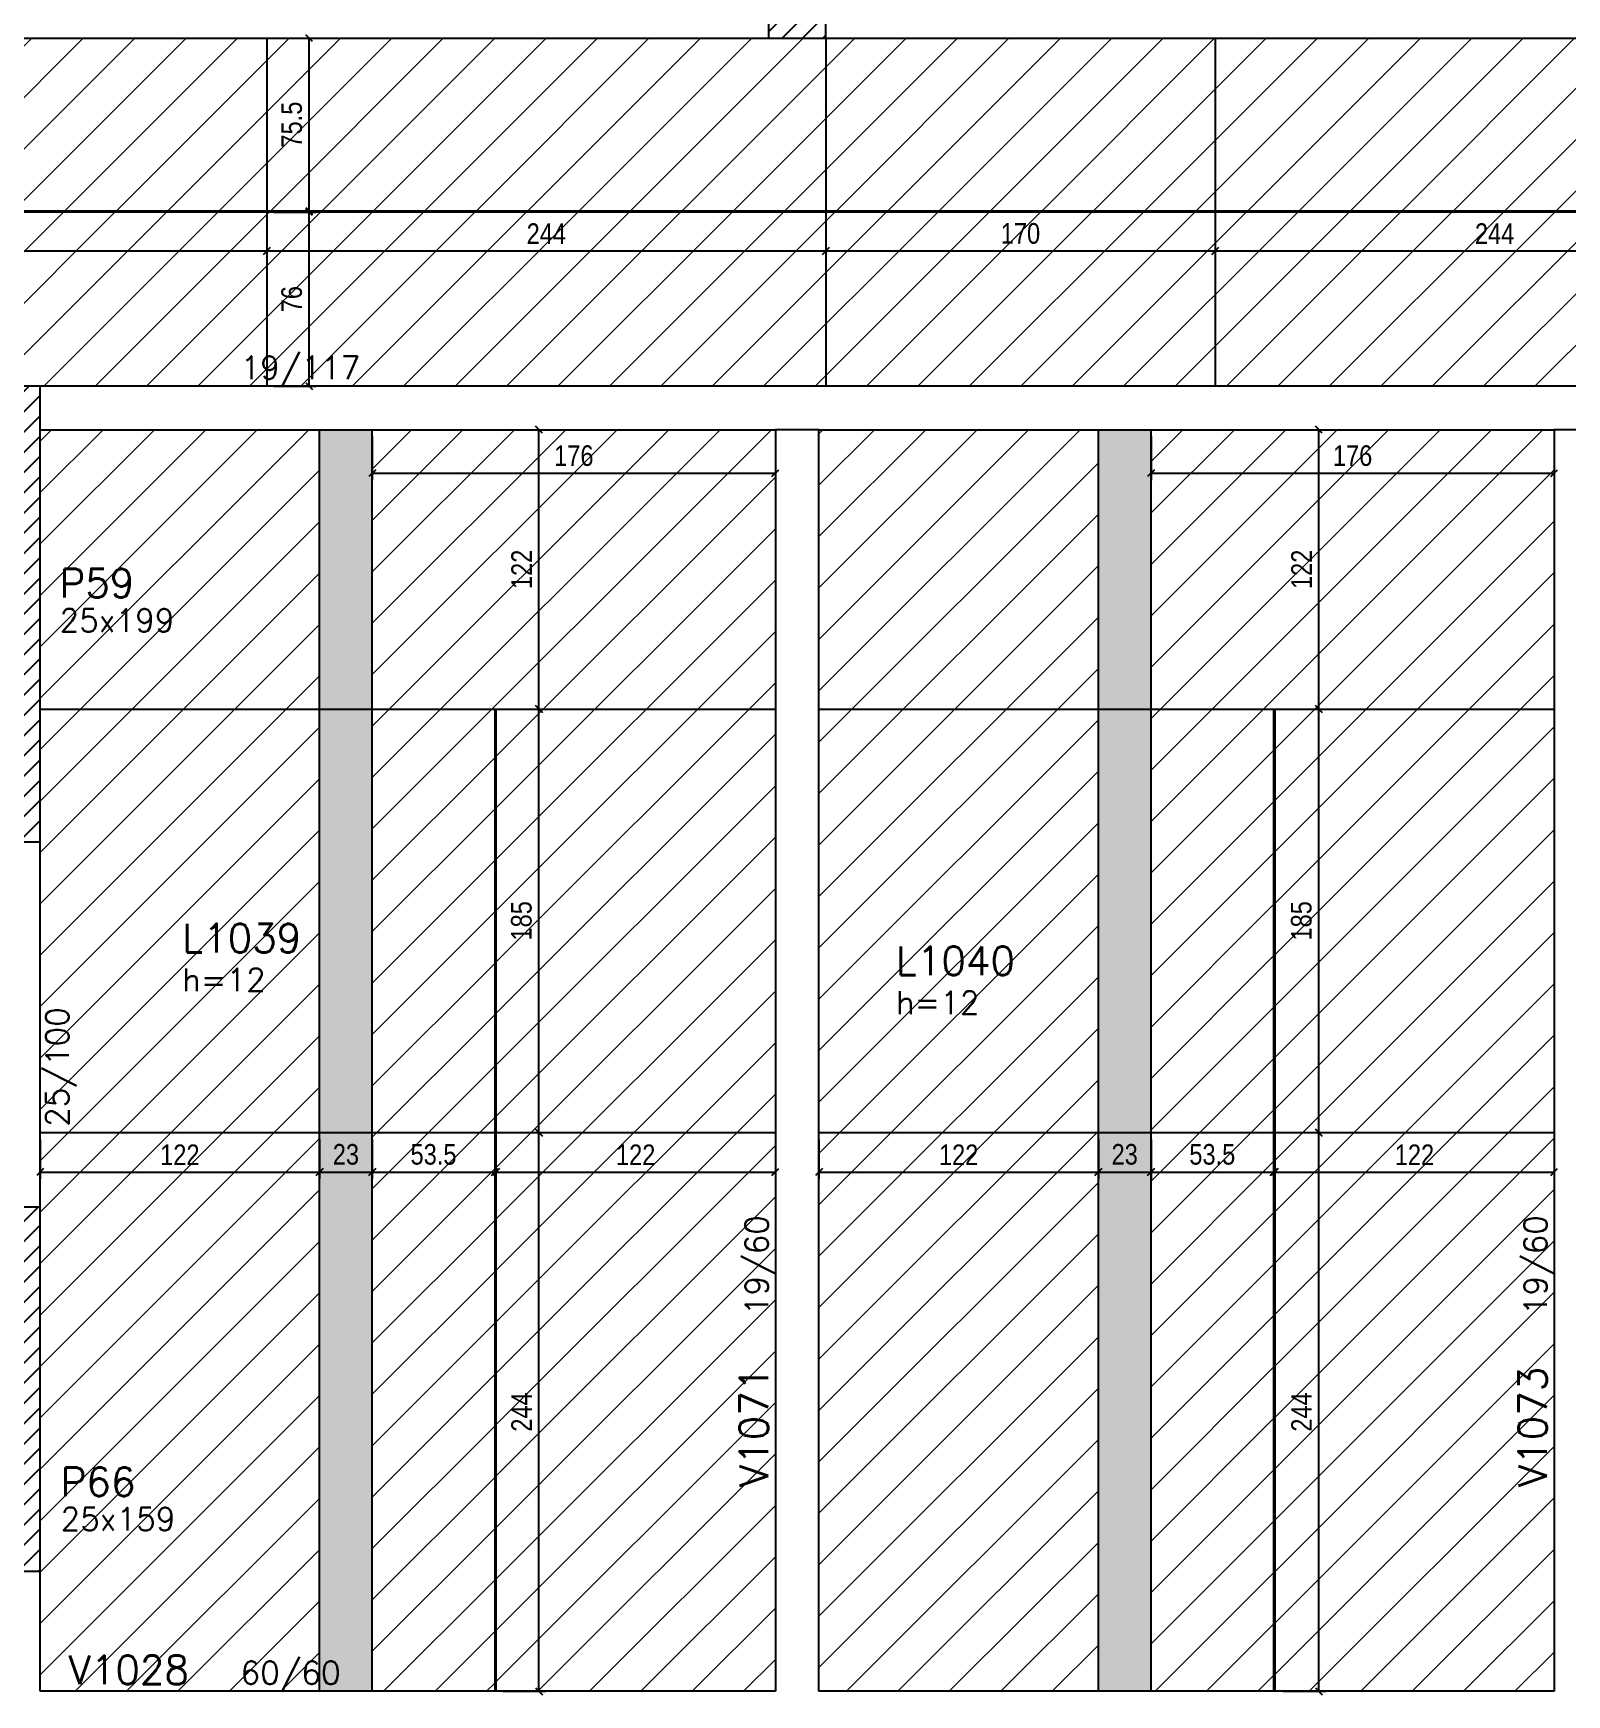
# Model space of a CAD drawing. Extents: x 1860 to 8661, y -614 to 3008.
# Drawn here: x 6152 to 6821, y 478 to 1204 of the extents above; entities that cross this region are included whole.
import ezdxf

# ---------------------------------------------------------------- set-up
doc = ezdxf.new("R2010")
doc.units = 0
for name, color, linetype in [('COTA', 241, 'Continuous'), ('F-LAJES-DIM', 2, 'Continuous'), ('F-LAJES-NOME', 4, 'Continuous'), ('F-PILARES-DIM', 172, 'Continuous'), ('F-PILARES-HACH', 174, 'Continuous'), ('F-PILARES-NOME', 170, 'Continuous'), ('F-PILARES-S', 170, 'Continuous'), ('F-PILARES-V', 170, 'Continuous'), ('F-VIGAS', 3, 'Continuous'), ('F-VIGAS-DIM', 2, 'Continuous'), ('F-VIGAS-NOME', 4, 'Continuous'), ('Painéis', 200, 'Continuous')]:
    doc.layers.add(name, color=color, linetype=linetype)
doc.layers.add('Hachura', color=251, linetype='Continuous', lineweight=9)
doc.styles.add('COTA TECNICA-50', font='techl___.ttf', dxfattribs={"height": 9})
doc.styles.add('MCP', font='romans.shx')
doc.dimstyles.new('COTA PAINEL-50', dxfattribs={"dimtxt": 9, "dimasz": 3, "dimexe": 3, "dimexo": 3, "dimgap": 3, "dimtad": 1, "dimdec": 1, "dimzin": 12, "dimdsep": 46, "dimtxsty": 'COTA TECNICA-50', "dimblk1": 'OBLIQUE', "dimblk2": 'OBLIQUE', "dimsah": 1, "dimcen": 0.9, "dimclrd": 4, "dimclre": 4, "dimclrt": 240, "dimadec": 1, "dimazin": 3, "dimtfac": 1, "dimtdec": 1, "dimtmove": 0, "dimatfit": 3, "dimfxl": 1, "dimtolj": 1, "dimtzin": 12, "dimarcsym": 0})
pattern_1 = [(45, (3915.0974, 555.858), (-4.419417, 4.419417), [])]
pattern_2 = [(45, (-236.451, 0), (-11.22532, 11.22532), [])]

# ---------------------------------------------------------------- blocks, each defined once
blk = doc.blocks.new('_Oblique')
at = {"color": 0, "linetype": 'ByBlock', "lineweight": -2}
blk.add_line((-0.5, -0.5), (0.5, 0.5), dxfattribs=at)
blk = doc.blocks.new('*D217')
at = {"layer": 'COTA', "color": 4, "lineweight": -2, "transparency": 16777216}
for p, q in [((6154.6, 720.36), (6154.6, 703.13)), ((6276.6, 720.36), (6276.6, 703.13)), ((6154.6, 706.13), (6276.6, 706.13))]:
    blk.add_line(p, q, dxfattribs=at)
at = {"layer": 'Defpoints', "color": 0, "transparency": 16777216}
for p in [(6154.6, 723.36), (6276.6, 723.36), (6276.6, 706.13)]:
    blk.add_point(p, dxfattribs=at)
at = {"layer": 'COTA', "color": 4, "lineweight": -2, "transparency": 16777216, "xscale": 3, "yscale": 3, "zscale": 3, "rotation": 180}
blk.add_blockref('_Oblique', (6154.6, 706.13), dxfattribs=at)
at = {"layer": 'COTA', "color": 4, "lineweight": -2, "transparency": 16777216, "xscale": 3, "yscale": 3, "zscale": 3}
blk.add_blockref('_Oblique', (6276.6, 706.13), dxfattribs=at)
at = {"layer": 'COTA', "color": 240, "transparency": 16777216, "insert": (6215.6, 713.69), "char_height": 9, "attachment_point": 5, "style": 'COTA TECNICA-50'}
blk.add_mtext('\\A1;122', dxfattribs=at)
blk = doc.blocks.new('*D218')
at = {"layer": 'COTA', "color": 4, "lineweight": -2, "transparency": 16777216}
for p, q in [((6299.6, 720.36), (6299.6, 703.13)), ((6353.1, 720.36), (6353.1, 703.13)), ((6299.6, 706.13), (6353.1, 706.13))]:
    blk.add_line(p, q, dxfattribs=at)
at = {"layer": 'Defpoints', "color": 0, "transparency": 16777216}
for p in [(6299.6, 723.36), (6353.1, 723.36), (6353.1, 706.13)]:
    blk.add_point(p, dxfattribs=at)
at = {"layer": 'COTA', "color": 4, "lineweight": -2, "transparency": 16777216, "xscale": 3, "yscale": 3, "zscale": 3, "rotation": 180}
blk.add_blockref('_Oblique', (6299.6, 706.13), dxfattribs=at)
at = {"layer": 'COTA', "color": 4, "lineweight": -2, "transparency": 16777216, "xscale": 3, "yscale": 3, "zscale": 3}
blk.add_blockref('_Oblique', (6353.1, 706.13), dxfattribs=at)
at = {"layer": 'COTA', "color": 240, "transparency": 16777216, "insert": (6326.35, 713.83), "char_height": 9, "attachment_point": 5, "style": 'COTA TECNICA-50'}
blk.add_mtext('\\A1;53.5', dxfattribs=at)
blk = doc.blocks.new('*D219')
at = {"layer": 'COTA', "color": 4, "lineweight": -2, "transparency": 16777216}
for p, q in [((6353.6, 720.36), (6353.6, 703.13)), ((6475.6, 720.36), (6475.6, 703.13)), ((6353.6, 706.13), (6475.6, 706.13))]:
    blk.add_line(p, q, dxfattribs=at)
at = {"layer": 'Defpoints', "color": 0, "transparency": 16777216}
for p in [(6353.6, 723.36), (6475.6, 723.36), (6475.6, 706.13)]:
    blk.add_point(p, dxfattribs=at)
at = {"layer": 'COTA', "color": 4, "lineweight": -2, "transparency": 16777216, "xscale": 3, "yscale": 3, "zscale": 3, "rotation": 180}
blk.add_blockref('_Oblique', (6353.6, 706.13), dxfattribs=at)
at = {"layer": 'COTA', "color": 4, "lineweight": -2, "transparency": 16777216, "xscale": 3, "yscale": 3, "zscale": 3}
blk.add_blockref('_Oblique', (6475.6, 706.13), dxfattribs=at)
at = {"layer": 'COTA', "color": 240, "transparency": 16777216, "insert": (6414.6, 713.69), "char_height": 9, "attachment_point": 5, "style": 'COTA TECNICA-50'}
blk.add_mtext('\\A1;122', dxfattribs=at)
blk = doc.blocks.new('*D222')
at = {"layer": 'COTA', "color": 4, "lineweight": -2, "transparency": 16777216}
for p, q in [((6356.6, 723.36), (6375.36, 723.36)), ((6372.36, 479.36), (6372.36, 723.36)), ((6356.6, 479.36), (6375.36, 479.36))]:
    blk.add_line(p, q, dxfattribs=at)
at = {"layer": 'Defpoints', "color": 0, "transparency": 16777216}
for p in [(6353.6, 723.36), (6372.36, 723.36), (6353.6, 479.36)]:
    blk.add_point(p, dxfattribs=at)
at = {"layer": 'COTA', "color": 4, "lineweight": -2, "transparency": 16777216, "xscale": 3, "yscale": 3, "zscale": 3}
for p, rotation in [((6372.36, 723.36), 90), ((6372.36, 479.36), 270)]:
    blk.add_blockref('_Oblique', p, dxfattribs=dict(at, rotation=rotation))
at = {"layer": 'COTA', "color": 240, "transparency": 16777216, "insert": (6364.79, 601.36), "char_height": 9, "attachment_point": 5, "rotation": 90, "style": 'COTA TECNICA-50'}
blk.add_mtext('\\A1;244', dxfattribs=at)
blk = doc.blocks.new('*D223')
at = {"layer": 'COTA', "color": 4, "lineweight": -2, "transparency": 16777216}
for p, q in [((6372.36, 723.36), (6372.36, 908.36)), ((6373.92, 908.36), (6375.36, 908.36)), ((6356.6, 723.36), (6375.36, 723.36))]:
    blk.add_line(p, q, dxfattribs=at)
at = {"layer": 'Defpoints', "color": 0, "transparency": 16777216}
for p in [(6370.92, 908.36), (6372.36, 908.36), (6353.6, 723.36)]:
    blk.add_point(p, dxfattribs=at)
at = {"layer": 'COTA', "color": 4, "lineweight": -2, "transparency": 16777216, "xscale": 3, "yscale": 3, "zscale": 3}
for p, rotation in [((6372.36, 908.36), 90), ((6372.36, 723.36), 270)]:
    blk.add_blockref('_Oblique', p, dxfattribs=dict(at, rotation=rotation))
at = {"layer": 'COTA', "color": 240, "transparency": 16777216, "insert": (6364.74, 815.86), "char_height": 9, "attachment_point": 5, "rotation": 90, "style": 'COTA TECNICA-50'}
blk.add_mtext('\\A1;185', dxfattribs=at)
blk = doc.blocks.new('*D224')
at = {"layer": 'COTA', "color": 4, "lineweight": -2, "transparency": 16777216}
for p, q in [((6372.36, 908.36), (6372.36, 1030.36)), ((6373.92, 1030.36), (6375.36, 1030.36)), ((6373.92, 908.36), (6375.36, 908.36))]:
    blk.add_line(p, q, dxfattribs=at)
at = {"layer": 'Defpoints', "color": 0, "transparency": 16777216}
for p in [(6370.92, 1030.36), (6372.36, 1030.36), (6370.92, 908.36)]:
    blk.add_point(p, dxfattribs=at)
at = {"layer": 'COTA', "color": 4, "lineweight": -2, "transparency": 16777216, "xscale": 3, "yscale": 3, "zscale": 3}
for p, rotation in [((6372.36, 1030.36), 90), ((6372.36, 908.36), 270)]:
    blk.add_blockref('_Oblique', p, dxfattribs=dict(at, rotation=rotation))
at = {"layer": 'COTA', "color": 240, "transparency": 16777216, "insert": (6364.81, 969.36), "char_height": 9, "attachment_point": 5, "rotation": 90, "style": 'COTA TECNICA-50'}
blk.add_mtext('\\A1;122', dxfattribs=at)
blk = doc.blocks.new('*D220')
at = {"layer": 'COTA', "color": 4, "lineweight": -2, "transparency": 16777216}
for p, q in [((6276.6, 720.36), (6276.6, 703.13)), ((6299.6, 720.36), (6299.6, 703.13)), ((6276.6, 706.13), (6299.6, 706.13))]:
    blk.add_line(p, q, dxfattribs=at)
at = {"layer": 'Defpoints', "color": 0, "transparency": 16777216}
for p in [(6276.6, 723.36), (6299.6, 723.36), (6299.6, 706.13)]:
    blk.add_point(p, dxfattribs=at)
at = {"layer": 'COTA', "color": 4, "lineweight": -2, "transparency": 16777216, "xscale": 3, "yscale": 3, "zscale": 3, "rotation": 180}
blk.add_blockref('_Oblique', (6276.6, 706.13), dxfattribs=at)
at = {"layer": 'COTA', "color": 4, "lineweight": -2, "transparency": 16777216, "xscale": 3, "yscale": 3, "zscale": 3}
blk.add_blockref('_Oblique', (6299.6, 706.13), dxfattribs=at)
at = {"layer": 'COTA', "color": 240, "transparency": 16777216, "insert": (6288.1, 713.83), "char_height": 9, "attachment_point": 5, "style": 'COTA TECNICA-50'}
blk.add_mtext('\\A1;23', dxfattribs=at)
blk = doc.blocks.new('*D221')
at = {"layer": 'COTA', "color": 4, "lineweight": -2, "transparency": 16777216}
for p, q in [((6299.6, 1027.36), (6299.6, 1008.39)), ((6475.6, 1027.36), (6475.6, 1008.39)), ((6299.6, 1011.39), (6475.6, 1011.39))]:
    blk.add_line(p, q, dxfattribs=at)
at = {"layer": 'Defpoints', "color": 0, "transparency": 16777216}
for p in [(6299.6, 1030.36), (6475.6, 1030.36), (6475.6, 1011.39)]:
    blk.add_point(p, dxfattribs=at)
at = {"layer": 'COTA', "color": 4, "lineweight": -2, "transparency": 16777216, "xscale": 3, "yscale": 3, "zscale": 3, "rotation": 180}
blk.add_blockref('_Oblique', (6299.6, 1011.39), dxfattribs=at)
at = {"layer": 'COTA', "color": 4, "lineweight": -2, "transparency": 16777216, "xscale": 3, "yscale": 3, "zscale": 3}
blk.add_blockref('_Oblique', (6475.6, 1011.39), dxfattribs=at)
at = {"layer": 'COTA', "color": 240, "transparency": 16777216, "insert": (6387.6, 1018.98), "char_height": 9, "attachment_point": 5, "style": 'COTA TECNICA-50'}
blk.add_mtext('\\A1;176', dxfattribs=at)
blk = doc.blocks.new('*D225')
at = {"layer": 'COTA', "color": 4, "lineweight": -2, "transparency": 16777216}
for p, q in [((6494.6, 720.36), (6494.6, 703.13)), ((6616.6, 720.36), (6616.6, 703.13)), ((6494.6, 706.13), (6616.6, 706.13))]:
    blk.add_line(p, q, dxfattribs=at)
at = {"layer": 'Defpoints', "color": 0, "transparency": 16777216}
for p in [(6494.6, 723.36), (6616.6, 723.36), (6616.6, 706.13)]:
    blk.add_point(p, dxfattribs=at)
at = {"layer": 'COTA', "color": 4, "lineweight": -2, "transparency": 16777216, "xscale": 3, "yscale": 3, "zscale": 3, "rotation": 180}
blk.add_blockref('_Oblique', (6494.6, 706.13), dxfattribs=at)
at = {"layer": 'COTA', "color": 4, "lineweight": -2, "transparency": 16777216, "xscale": 3, "yscale": 3, "zscale": 3}
blk.add_blockref('_Oblique', (6616.6, 706.13), dxfattribs=at)
at = {"layer": 'COTA', "color": 240, "transparency": 16777216, "insert": (6555.6, 713.69), "char_height": 9, "attachment_point": 5, "style": 'COTA TECNICA-50'}
blk.add_mtext('\\A1;122', dxfattribs=at)
blk = doc.blocks.new('*D226')
at = {"layer": 'COTA', "color": 4, "lineweight": -2, "transparency": 16777216}
for p, q in [((6639.6, 720.36), (6639.6, 703.13)), ((6693.1, 720.36), (6693.1, 703.13)), ((6639.6, 706.13), (6693.1, 706.13))]:
    blk.add_line(p, q, dxfattribs=at)
at = {"layer": 'Defpoints', "color": 0, "transparency": 16777216}
for p in [(6639.6, 723.36), (6693.1, 723.36), (6693.1, 706.13)]:
    blk.add_point(p, dxfattribs=at)
at = {"layer": 'COTA', "color": 4, "lineweight": -2, "transparency": 16777216, "xscale": 3, "yscale": 3, "zscale": 3, "rotation": 180}
blk.add_blockref('_Oblique', (6639.6, 706.13), dxfattribs=at)
at = {"layer": 'COTA', "color": 4, "lineweight": -2, "transparency": 16777216, "xscale": 3, "yscale": 3, "zscale": 3}
blk.add_blockref('_Oblique', (6693.1, 706.13), dxfattribs=at)
at = {"layer": 'COTA', "color": 240, "transparency": 16777216, "insert": (6666.35, 713.83), "char_height": 9, "attachment_point": 5, "style": 'COTA TECNICA-50'}
blk.add_mtext('\\A1;53.5', dxfattribs=at)
blk = doc.blocks.new('*D227')
at = {"layer": 'COTA', "color": 4, "lineweight": -2, "transparency": 16777216}
for p, q in [((6693.6, 720.36), (6693.6, 703.13)), ((6815.6, 720.36), (6815.6, 703.13)), ((6693.6, 706.13), (6815.6, 706.13))]:
    blk.add_line(p, q, dxfattribs=at)
at = {"layer": 'Defpoints', "color": 0, "transparency": 16777216}
for p in [(6693.6, 723.36), (6815.6, 723.36), (6815.6, 706.13)]:
    blk.add_point(p, dxfattribs=at)
at = {"layer": 'COTA', "color": 4, "lineweight": -2, "transparency": 16777216, "xscale": 3, "yscale": 3, "zscale": 3, "rotation": 180}
blk.add_blockref('_Oblique', (6693.6, 706.13), dxfattribs=at)
at = {"layer": 'COTA', "color": 4, "lineweight": -2, "transparency": 16777216, "xscale": 3, "yscale": 3, "zscale": 3}
blk.add_blockref('_Oblique', (6815.6, 706.13), dxfattribs=at)
at = {"layer": 'COTA', "color": 240, "transparency": 16777216, "insert": (6754.6, 713.69), "char_height": 9, "attachment_point": 5, "style": 'COTA TECNICA-50'}
blk.add_mtext('\\A1;122', dxfattribs=at)
blk = doc.blocks.new('*D228')
at = {"layer": 'COTA', "color": 4, "lineweight": -2, "transparency": 16777216}
for p, q in [((6697.1, 723.36), (6715.86, 723.36)), ((6712.86, 479.36), (6712.86, 723.36)), ((6697.1, 479.36), (6715.86, 479.36))]:
    blk.add_line(p, q, dxfattribs=at)
at = {"layer": 'Defpoints', "color": 0, "transparency": 16777216}
for p in [(6694.1, 723.36), (6712.86, 723.36), (6694.1, 479.36)]:
    blk.add_point(p, dxfattribs=at)
at = {"layer": 'COTA', "color": 4, "lineweight": -2, "transparency": 16777216, "xscale": 3, "yscale": 3, "zscale": 3}
for p, rotation in [((6712.86, 723.36), 90), ((6712.86, 479.36), 270)]:
    blk.add_blockref('_Oblique', p, dxfattribs=dict(at, rotation=rotation))
at = {"layer": 'COTA', "color": 240, "transparency": 16777216, "insert": (6705.29, 601.36), "char_height": 9, "attachment_point": 5, "rotation": 90, "style": 'COTA TECNICA-50'}
blk.add_mtext('\\A1;244', dxfattribs=at)
blk = doc.blocks.new('*D229')
at = {"layer": 'COTA', "color": 4, "lineweight": -2, "transparency": 16777216}
for p, q in [((6712.86, 723.36), (6712.86, 908.36)), ((6714.42, 908.36), (6715.86, 908.36)), ((6697.1, 723.36), (6715.86, 723.36))]:
    blk.add_line(p, q, dxfattribs=at)
at = {"layer": 'Defpoints', "color": 0, "transparency": 16777216}
for p in [(6711.42, 908.36), (6712.86, 908.36), (6694.1, 723.36)]:
    blk.add_point(p, dxfattribs=at)
at = {"layer": 'COTA', "color": 4, "lineweight": -2, "transparency": 16777216, "xscale": 3, "yscale": 3, "zscale": 3}
for p, rotation in [((6712.86, 908.36), 90), ((6712.86, 723.36), 270)]:
    blk.add_blockref('_Oblique', p, dxfattribs=dict(at, rotation=rotation))
at = {"layer": 'COTA', "color": 240, "transparency": 16777216, "insert": (6705.24, 815.86), "char_height": 9, "attachment_point": 5, "rotation": 90, "style": 'COTA TECNICA-50'}
blk.add_mtext('\\A1;185', dxfattribs=at)
blk = doc.blocks.new('*D230')
at = {"layer": 'COTA', "color": 4, "lineweight": -2, "transparency": 16777216}
for p, q in [((6712.86, 908.36), (6712.86, 1030.36)), ((6714.42, 1030.36), (6715.86, 1030.36)), ((6714.42, 908.36), (6715.86, 908.36))]:
    blk.add_line(p, q, dxfattribs=at)
at = {"layer": 'Defpoints', "color": 0, "transparency": 16777216}
for p in [(6711.42, 1030.36), (6712.86, 1030.36), (6711.42, 908.36)]:
    blk.add_point(p, dxfattribs=at)
at = {"layer": 'COTA', "color": 4, "lineweight": -2, "transparency": 16777216, "xscale": 3, "yscale": 3, "zscale": 3}
for p, rotation in [((6712.86, 1030.36), 90), ((6712.86, 908.36), 270)]:
    blk.add_blockref('_Oblique', p, dxfattribs=dict(at, rotation=rotation))
at = {"layer": 'COTA', "color": 240, "transparency": 16777216, "insert": (6705.31, 969.36), "char_height": 9, "attachment_point": 5, "rotation": 90, "style": 'COTA TECNICA-50'}
blk.add_mtext('\\A1;122', dxfattribs=at)
blk = doc.blocks.new('*D231')
at = {"layer": 'COTA', "color": 4, "lineweight": -2, "transparency": 16777216}
for p, q in [((6616.6, 720.36), (6616.6, 703.13)), ((6639.6, 720.36), (6639.6, 703.13)), ((6616.6, 706.13), (6639.6, 706.13))]:
    blk.add_line(p, q, dxfattribs=at)
at = {"layer": 'Defpoints', "color": 0, "transparency": 16777216}
for p in [(6616.6, 723.36), (6639.6, 723.36), (6639.6, 706.13)]:
    blk.add_point(p, dxfattribs=at)
at = {"layer": 'COTA', "color": 4, "lineweight": -2, "transparency": 16777216, "xscale": 3, "yscale": 3, "zscale": 3, "rotation": 180}
blk.add_blockref('_Oblique', (6616.6, 706.13), dxfattribs=at)
at = {"layer": 'COTA', "color": 4, "lineweight": -2, "transparency": 16777216, "xscale": 3, "yscale": 3, "zscale": 3}
blk.add_blockref('_Oblique', (6639.6, 706.13), dxfattribs=at)
at = {"layer": 'COTA', "color": 240, "transparency": 16777216, "insert": (6628.1, 713.83), "char_height": 9, "attachment_point": 5, "style": 'COTA TECNICA-50'}
blk.add_mtext('\\A1;23', dxfattribs=at)
blk = doc.blocks.new('*D232')
at = {"layer": 'COTA', "color": 4, "lineweight": -2, "transparency": 16777216}
for p, q in [((6639.6, 1027.36), (6639.6, 1008.39)), ((6815.6, 1027.36), (6815.6, 1008.39)), ((6639.6, 1011.39), (6815.6, 1011.39))]:
    blk.add_line(p, q, dxfattribs=at)
at = {"layer": 'Defpoints', "color": 0, "transparency": 16777216}
for p in [(6639.6, 1030.36), (6815.6, 1030.36), (6815.6, 1011.39)]:
    blk.add_point(p, dxfattribs=at)
at = {"layer": 'COTA', "color": 4, "lineweight": -2, "transparency": 16777216, "xscale": 3, "yscale": 3, "zscale": 3, "rotation": 180}
blk.add_blockref('_Oblique', (6639.6, 1011.39), dxfattribs=at)
at = {"layer": 'COTA', "color": 4, "lineweight": -2, "transparency": 16777216, "xscale": 3, "yscale": 3, "zscale": 3}
blk.add_blockref('_Oblique', (6815.6, 1011.39), dxfattribs=at)
at = {"layer": 'COTA', "color": 240, "transparency": 16777216, "insert": (6727.6, 1018.98), "char_height": 9, "attachment_point": 5, "style": 'COTA TECNICA-50'}
blk.add_mtext('\\A1;176', dxfattribs=at)
blk = doc.blocks.new('*D351')
at = {"layer": 'COTA', "color": 4, "lineweight": -2, "transparency": 16777216}
for p, q in [((6667.6, 1122.36), (6667.6, 1105.44)), ((6911.6, 1122.36), (6911.6, 1105.44)), ((6667.6, 1108.44), (6911.6, 1108.44))]:
    blk.add_line(p, q, dxfattribs=at)
at = {"layer": 'Defpoints', "color": 0, "transparency": 16777216}
for p in [(6667.6, 1125.36), (6911.6, 1125.36), (6911.6, 1108.44)]:
    blk.add_point(p, dxfattribs=at)
at = {"layer": 'COTA', "color": 4, "lineweight": -2, "transparency": 16777216, "xscale": 3, "yscale": 3, "zscale": 3, "rotation": 180}
blk.add_blockref('_Oblique', (6667.6, 1108.44), dxfattribs=at)
at = {"layer": 'COTA', "color": 4, "lineweight": -2, "transparency": 16777216, "xscale": 3, "yscale": 3, "zscale": 3}
blk.add_blockref('_Oblique', (6911.6, 1108.44), dxfattribs=at)
at = {"layer": 'COTA', "color": 240, "transparency": 16777216, "insert": (6789.6, 1116), "char_height": 9, "attachment_point": 5, "style": 'COTA TECNICA-50'}
blk.add_mtext('\\A1;244', dxfattribs=at)
blk = doc.blocks.new('*D355')
at = {"layer": 'COTA', "color": 4, "lineweight": -2, "transparency": 16777216}
for p, q in [((6497.6, 1122.36), (6497.6, 1105.44)), ((6667.6, 1122.36), (6667.6, 1105.44)), ((6497.6, 1108.44), (6667.6, 1108.44))]:
    blk.add_line(p, q, dxfattribs=at)
at = {"layer": 'Defpoints', "color": 0, "transparency": 16777216}
for p in [(6497.6, 1125.36), (6667.6, 1125.36), (6667.6, 1108.44)]:
    blk.add_point(p, dxfattribs=at)
at = {"layer": 'COTA', "color": 4, "lineweight": -2, "transparency": 16777216, "xscale": 3, "yscale": 3, "zscale": 3, "rotation": 180}
blk.add_blockref('_Oblique', (6497.6, 1108.44), dxfattribs=at)
at = {"layer": 'COTA', "color": 4, "lineweight": -2, "transparency": 16777216, "xscale": 3, "yscale": 3, "zscale": 3}
blk.add_blockref('_Oblique', (6667.6, 1108.44), dxfattribs=at)
at = {"layer": 'COTA', "color": 240, "transparency": 16777216, "insert": (6582.6, 1116.03), "char_height": 9, "attachment_point": 5, "style": 'COTA TECNICA-50'}
blk.add_mtext('\\A1;170', dxfattribs=at)
blk = doc.blocks.new('*D356')
at = {"layer": 'COTA', "color": 4, "lineweight": -2, "transparency": 16777216}
for p, q in [((6009.6, 1122.36), (6009.6, 1105.44)), ((6253.6, 1122.36), (6253.6, 1105.44)), ((6009.6, 1108.44), (6253.6, 1108.44))]:
    blk.add_line(p, q, dxfattribs=at)
at = {"layer": 'Defpoints', "color": 0, "transparency": 16777216}
for p in [(6009.6, 1125.36), (6253.6, 1125.36), (6253.6, 1108.44)]:
    blk.add_point(p, dxfattribs=at)
at = {"layer": 'COTA', "color": 4, "lineweight": -2, "transparency": 16777216, "xscale": 3, "yscale": 3, "zscale": 3, "rotation": 180}
blk.add_blockref('_Oblique', (6009.6, 1108.44), dxfattribs=at)
at = {"layer": 'COTA', "color": 4, "lineweight": -2, "transparency": 16777216, "xscale": 3, "yscale": 3, "zscale": 3}
blk.add_blockref('_Oblique', (6253.6, 1108.44), dxfattribs=at)
at = {"layer": 'COTA', "color": 240, "transparency": 16777216, "insert": (6131.6, 1116), "char_height": 9, "attachment_point": 5, "style": 'COTA TECNICA-50'}
blk.add_mtext('\\A1;244', dxfattribs=at)
blk = doc.blocks.new('*D357')
at = {"layer": 'COTA', "color": 4, "lineweight": -2, "transparency": 16777216}
for p, q in [((6253.6, 1122.36), (6253.6, 1105.44)), ((6497.6, 1122.36), (6497.6, 1105.44)), ((6253.6, 1108.44), (6497.6, 1108.44))]:
    blk.add_line(p, q, dxfattribs=at)
at = {"layer": 'Defpoints', "color": 0, "transparency": 16777216}
for p in [(6253.6, 1125.36), (6497.6, 1125.36), (6497.6, 1108.44)]:
    blk.add_point(p, dxfattribs=at)
at = {"layer": 'COTA', "color": 4, "lineweight": -2, "transparency": 16777216, "xscale": 3, "yscale": 3, "zscale": 3, "rotation": 180}
blk.add_blockref('_Oblique', (6253.6, 1108.44), dxfattribs=at)
at = {"layer": 'COTA', "color": 4, "lineweight": -2, "transparency": 16777216, "xscale": 3, "yscale": 3, "zscale": 3}
blk.add_blockref('_Oblique', (6497.6, 1108.44), dxfattribs=at)
at = {"layer": 'COTA', "color": 240, "transparency": 16777216, "insert": (6375.6, 1116), "char_height": 9, "attachment_point": 5, "style": 'COTA TECNICA-50'}
blk.add_mtext('\\A1;244', dxfattribs=at)
blk = doc.blocks.new('*D358')
at = {"layer": 'COTA', "color": 4, "lineweight": -2, "transparency": 16777216}
for p, q in [((6256.6, 1125.36), (6275.05, 1125.36)), ((6272.05, 1049.36), (6272.05, 1125.36)), ((6256.6, 1049.36), (6275.05, 1049.36))]:
    blk.add_line(p, q, dxfattribs=at)
at = {"layer": 'Defpoints', "color": 0, "transparency": 16777216}
for p in [(6253.6, 1125.36), (6272.05, 1125.36), (6253.6, 1049.36)]:
    blk.add_point(p, dxfattribs=at)
at = {"layer": 'COTA', "color": 4, "lineweight": -2, "transparency": 16777216, "xscale": 3, "yscale": 3, "zscale": 3}
for p, rotation in [((6272.05, 1125.36), 90), ((6272.05, 1049.36), 270)]:
    blk.add_blockref('_Oblique', p, dxfattribs=dict(at, rotation=rotation))
at = {"layer": 'COTA', "color": 240, "transparency": 16777216, "insert": (6264.46, 1087.36), "char_height": 9, "attachment_point": 5, "rotation": 90, "style": 'COTA TECNICA-50'}
blk.add_mtext('\\A1;76', dxfattribs=at)
blk = doc.blocks.new('*D400')
at = {"layer": 'COTA', "color": 4, "lineweight": -2, "transparency": 16777216}
for p, q in [((6256.6, 1201.36), (6275.05, 1201.36)), ((6272.05, 1125.86), (6272.05, 1201.36)), ((6256.6, 1125.86), (6275.05, 1125.86))]:
    blk.add_line(p, q, dxfattribs=at)
at = {"layer": 'Defpoints', "color": 0, "transparency": 16777216}
for p in [(6253.6, 1201.36), (6272.05, 1201.36), (6253.6, 1125.86)]:
    blk.add_point(p, dxfattribs=at)
at = {"layer": 'COTA', "color": 4, "lineweight": -2, "transparency": 16777216, "xscale": 3, "yscale": 3, "zscale": 3}
for p, rotation in [((6272.05, 1201.36), 90), ((6272.05, 1125.86), 270)]:
    blk.add_blockref('_Oblique', p, dxfattribs=dict(at, rotation=rotation))
at = {"layer": 'COTA', "color": 240, "transparency": 16777216, "insert": (6264.45, 1163.61), "char_height": 9, "attachment_point": 5, "rotation": 90, "style": 'COTA TECNICA-50'}
blk.add_mtext('\\A1;75.5', dxfattribs=at)

msp = doc.modelspace()

# ---------------------------------------------------------------- hatches: boundary and pattern name
at = {"layer": 'F-PILARES-HACH', "linetype": 'Continuous'}
h = msp.add_hatch(dxfattribs=at)
h.set_pattern_fill('ANSI31', color=256, scale=50, style=0)
h.set_pattern_definition(pattern_1)
h.paths.add_polyline_path([(6472.6, 1201.36), (6497.6, 1201.36), (6497.6, 1469.36), (6472.6, 1469.36)], flags=16)
h = msp.add_hatch(dxfattribs=at)
h.set_pattern_fill('ANSI31', color=256, scale=50, style=0)
h.set_pattern_definition(pattern_1)
h.paths.add_polyline_path([(6129.6, 850.36), (6154.6, 850.36), (6154.6, 1049.36), (6129.6, 1049.36)], flags=16)
h = msp.add_hatch(dxfattribs=at)
h.set_pattern_fill('ANSI31', color=256, scale=50, style=0)
h.set_pattern_definition(pattern_1)
h.paths.add_polyline_path([(6129.6, 531.86), (6154.6, 531.86), (6154.6, 690.86), (6129.6, 690.86)], flags=16)
at = {"layer": 'Hachura', "linetype": 'ByBlock'}
h = msp.add_hatch(dxfattribs=at)
h.set_pattern_fill('ANSI31', color=256, scale=5)
h.set_pattern_definition(pattern_2)
h.paths.add_polyline_path([(5210.1, 1201.36), (5210.1, 1125.86), (5374.6, 1125.86), (5374.6, 1201.36)])
h.paths.add_polyline_path([(5210.1, 1125.36), (5210.1, 1049.36), (5374.6, 1049.36), (5374.6, 1125.36)])
h.paths.add_polyline_path([(5638.6, 1049.36), (5765.6, 1049.36), (5765.6, 1125.36), (5521.6, 1125.36), (5521.6, 1049.36)])
h.paths.add_polyline_path([(5646.73, 1125.86), (5646.73, 1134.97, -0.414214), (5633.71, 1147.99, -1), (5659.75, 1147.99, -0.414214), (5646.73, 1134.97), (5646.73, 1125.86), (5765.6, 1125.86), (5765.6, 1201.36), (5747.1, 1201.36), (5521.6, 1201.36), (5521.6, 1125.86)])
h.paths.add_polyline_path([(6009.6, 1125.86), (6009.6, 1201.36), (5985.1, 1201.36), (5765.6, 1201.36), (5765.6, 1125.86)])
h.paths.add_polyline_path([(6009.6, 1049.36), (6009.6, 1125.36), (5765.6, 1125.36), (5765.6, 1049.36), (5848.1, 1049.36), (5867.1, 1049.36)])
h.paths.add_polyline_path([(6253.6, 1049.36), (6253.6, 1125.36), (6009.6, 1125.36), (6009.6, 1049.36), (6129.6, 1049.36), (6154.6, 1049.36)])
h.paths.add_polyline_path([(6253.6, 1125.86), (6253.6, 1201.36), (6009.6, 1201.36), (6009.6, 1125.86)])
h.paths.add_polyline_path([(6253.6, 1201.36), (6253.6, 1125.86), (6497.6, 1125.86), (6497.6, 1201.36), (6472.6, 1201.36)])
h.paths.add_polyline_path([(6485.1, 1049.36), (6497.6, 1049.36), (6497.6, 1125.36), (6253.6, 1125.36), (6253.6, 1049.36)])
h.paths.add_polyline_path([(6667.6, 1049.36), (6667.6, 1125.36), (6497.6, 1125.36), (6497.6, 1049.36)])
h.paths.add_polyline_path([(6667.6, 1125.86), (6667.6, 1201.36), (6497.6, 1201.36), (6497.6, 1125.86)])
h.paths.add_polyline_path([(6667.6, 1201.36), (6667.6, 1125.86), (6911.6, 1125.86), (6911.6, 1201.36)])
h.paths.add_polyline_path([(6667.6, 1125.36), (6667.6, 1049.36), (6825.1, 1049.36), (6911.6, 1049.36), (6911.6, 1125.36)])
h.paths.add_polyline_path([(7149.6, 1049.36), (7155.6, 1049.36), (7155.6, 1125.36), (6911.6, 1125.36), (6911.6, 1049.36)])
h.paths.add_polyline_path([(7155.6, 1125.86), (7155.6, 1201.36), (6911.6, 1201.36), (6911.6, 1125.86)])
h = msp.add_hatch(dxfattribs=at)
h.set_pattern_fill('ANSI31', color=256, scale=5)
h.set_pattern_definition(pattern_2)
h.paths.add_polyline_path([(6276.6, 908.36), (6276.6, 1030.36), (6154.6, 1030.36), (6154.6, 908.36)])
h.paths.add_polyline_path([(6299.6, 908.36), (6475.6, 908.36), (6475.6, 1030.36), (6299.6, 1030.36)])
h.paths.add_polyline_path([(6353.6, 723.36), (6475.6, 723.36), (6475.6, 908.36), (6353.6, 908.36)])
h.paths.add_polyline_path([(6353.1, 908.36), (6299.6, 908.36), (6299.6, 723.36), (6353.1, 723.36)])
h.paths.add_polyline_path([(6276.6, 908.36), (6154.6, 908.36), (6154.6, 850.36), (6154.6, 820.86), (6154.6, 723.36), (6276.6, 723.36)])
h.paths.add_polyline_path([(6276.6, 723.36), (6154.6, 723.36), (6154.6, 690.86), (6154.6, 531.86), (6154.6, 479.36), (6276.6, 479.36)])
h.paths.add_polyline_path([(6353.1, 723.36), (6299.6, 723.36), (6299.6, 479.36), (6353.1, 479.36)])
h.paths.add_polyline_path([(6353.6, 479.36), (6475.6, 479.36), (6475.6, 723.36), (6353.6, 723.36)])
h.paths.add_polyline_path([(6616.6, 723.36), (6494.6, 723.36), (6494.6, 479.36), (6616.6, 479.36)])
h.paths.add_polyline_path([(6616.6, 908.36), (6494.6, 908.36), (6494.6, 723.36), (6616.6, 723.36)])
h.paths.add_polyline_path([(6616.6, 908.36), (6616.6, 1030.36), (6494.6, 1030.36), (6494.6, 908.36)])
h.paths.add_polyline_path([(6639.6, 908.36), (6815.6, 908.36), (6815.6, 1030.36), (6639.6, 1030.36)])
h.paths.add_polyline_path([(6815.6, 908.36), (6693.6, 908.36), (6693.6, 723.36), (6815.6, 723.36)])
h.paths.add_polyline_path([(6693.1, 908.36), (6639.6, 908.36), (6639.6, 723.36), (6693.1, 723.36)])
h.paths.add_polyline_path([(6693.1, 723.36), (6639.6, 723.36), (6639.6, 479.36), (6693.1, 479.36)])
h.paths.add_polyline_path([(6815.6, 723.36), (6693.6, 723.36), (6693.6, 479.36), (6815.6, 479.36)])
h.paths.add_polyline_path([(6834.6, 479.36), (6956.6, 479.36), (6956.6, 723.36), (6834.6, 723.36)])
h.paths.add_polyline_path([(6956.6, 908.36), (6834.6, 908.36), (6834.6, 723.36), (6956.6, 723.36)])
h.paths.add_polyline_path([(6956.6, 908.36), (6956.6, 1030.36), (6834.6, 1030.36), (6834.6, 908.36)])
h.paths.add_polyline_path([(6976.6, 908.36), (7149.6, 908.36), (7149.6, 1030.36), (6976.6, 1030.36)])
h.paths.add_polyline_path([(6976.6, 723.36), (7033.1, 723.36), (7033.1, 908.36), (6976.6, 908.36)])
h.paths.add_polyline_path([(7033.6, 723.36), (7155.6, 723.36), (7155.6, 850.36), (7149.6, 850.36), (7149.6, 908.36), (7033.6, 908.36)])
h.paths.add_polyline_path([(7155.6, 723.36), (7033.6, 723.36), (7033.6, 479.36), (7149.6, 479.36), (7155.6, 479.36)])
h.paths.add_polyline_path([(7033.1, 723.36), (6976.6, 723.36), (6976.6, 479.36), (7033.1, 479.36)])
at = {"layer": 'Hachura'}
h = msp.add_hatch(color=256, dxfattribs=at)
h.dxf.hatch_style = 1
h.paths.add_polyline_path([(6276.6, 908.36), (6299.6, 908.36), (6299.6, 1030.36), (6276.6, 1030.36)])
h.paths.add_polyline_path([(6276.6, 723.36), (6299.6, 723.36), (6299.6, 908.36), (6276.6, 908.36)])
h.paths.add_polyline_path([(6299.6, 723.36), (6276.6, 723.36), (6276.6, 479.36), (6299.6, 479.36)])
h = msp.add_hatch(color=256, dxfattribs=at)
h.dxf.hatch_style = 1
h.paths.add_polyline_path([(6616.6, 908.36), (6639.6, 908.36), (6639.6, 1030.36), (6616.6, 1030.36)])
h.paths.add_polyline_path([(6616.6, 723.36), (6639.6, 723.36), (6639.6, 908.36), (6616.6, 908.36)])
h.paths.add_polyline_path([(6616.6, 479.36), (6639.6, 479.36), (6639.6, 723.36), (6616.6, 723.36)])

# ---------------------------------------------------------------- linework, layer by layer
at = {"layer": 'F-PILARES-S', "linetype": 'Continuous'}
for points in [[(6472.6, 1201.36), (6497.6, 1201.36), (6497.6, 1469.36), (6472.6, 1469.36), (6472.6, 1201.36)], [(6129.6, 850.36), (6154.6, 850.36), (6154.6, 1049.36), (6129.6, 1049.36), (6129.6, 850.36)], [(6129.6, 531.86), (6154.6, 531.86), (6154.6, 690.86), (6129.6, 690.86), (6129.6, 531.86)]]:
    msp.add_lwpolyline(points, dxfattribs=at)
at = {"layer": 'F-PILARES-V', "linetype": 'Continuous'}
msp.add_lwpolyline([(6472.6, 1201.36), (6497.6, 1201.36), (6497.6, 1499.36), (6472.6, 1499.36), (6472.6, 1201.36)], dxfattribs=at)
at = {"layer": 'F-VIGAS'}
for points in [[(5985.1, 1201.36), (6472.6, 1201.36)], [(6497.6, 1201.36), (7155.6, 1201.36)], [(6485.1, 1049.36), (6154.6, 1049.36)], [(6825.1, 1049.36), (6485.1, 1049.36)], [(6154.6, 1030.36), (6475.6, 1030.36)], [(6475.6, 1030.36), (6475.6, 479.36)], [(6494.6, 1030.36), (6475.6, 1030.36)], [(6494.6, 479.36), (6494.6, 1030.36)], [(6494.6, 1030.36), (6815.6, 1030.36)], [(6815.6, 1030.36), (6815.6, 479.36)], [(6834.6, 1030.36), (6815.6, 1030.36)], [(6154.6, 820.86), (6154.6, 850.36)], [(6154.6, 690.86), (6154.6, 820.86)], [(6154.6, 479.36), (6154.6, 531.86)], [(6475.6, 479.36), (6154.6, 479.36)], [(6815.6, 479.36), (6494.6, 479.36)]]:
    msp.add_lwpolyline(points, dxfattribs=at)
at = {"layer": 'Painéis'}
for points in [[(6253.6, 1201.36), (6253.6, 1049.36)], [(6497.6, 1201.36), (6497.6, 1049.36)], [(6667.6, 1201.36), (6667.6, 1049.36)], [(7155.6, 1125.86), (5210.1, 1125.86)], [(7155.6, 1125.36), (5210.1, 1125.36)], [(6276.6, 479.36), (6276.6, 1030.36)], [(6299.6, 479.36), (6299.6, 1030.36)], [(6616.6, 479.36), (6616.6, 1030.36)], [(6639.6, 479.36), (6639.6, 1030.36)], [(6154.6, 908.36), (6475.6, 908.36)], [(6353.1, 908.36), (6353.1, 479.36)], [(6353.6, 908.36), (6353.6, 479.36)], [(6494.6, 908.36), (6815.6, 908.36)], [(6693.1, 908.36), (6693.1, 479.36)], [(6693.6, 908.36), (6693.6, 479.36)], [(6154.6, 723.36), (6475.6, 723.36)], [(6494.6, 723.36), (6815.6, 723.36)]]:
    msp.add_lwpolyline(points, dxfattribs=at)

# ---------------------------------------------------------------- texts
at = {"layer": 'F-LAJES-DIM', "linetype": 'Continuous', "style": 'MCP'}
for p in [(6216.66, 785.08), (6528.25, 775.14)]:
    msp.add_text('h=12', height=10, dxfattribs=at).set_placement(p)
at = {"layer": 'F-LAJES-NOME', "linetype": 'Continuous', "style": 'MCP'}
for s, p in [('L1039', (6216.66, 802.08)), ('L1040', (6528.25, 792.14))]:
    msp.add_text(s, height=12.5, dxfattribs=at).set_placement(p)
at = {"layer": 'F-PILARES-DIM', "linetype": 'Continuous', "style": 'MCP'}
for s, p in [('25x199', (6163.09, 942.11)), ('25x159', (6163.54, 549.63))]:
    msp.add_text(s, height=10, dxfattribs=at).set_placement(p)
at = {"layer": 'F-PILARES-NOME', "linetype": 'Continuous', "style": 'MCP'}
for s, p in [('P59', (6163.09, 957.11)), ('P66', (6163.54, 564.63))]:
    msp.add_text(s, height=12.5, dxfattribs=at).set_placement(p)
at = {"layer": 'F-VIGAS-DIM', "linetype": 'Continuous', "style": 'MCP'}
for s, p in [('19/117', (6242.1, 1052.48)), ('60/60', (6242.1, 482.48))]:
    msp.add_text(s, height=10, dxfattribs=at).set_placement(p)
for s, p in [('25/100', (6167.1, 725.86)), ('19/60', (6472.47, 643.63)), ('19/60', (6812.47, 643.63))]:
    msp.add_text(s, height=10, rotation=90, dxfattribs=at).set_placement(p)
at = {"layer": 'F-VIGAS-NOME', "linetype": 'Continuous', "style": 'MCP'}
for s, p in [('V1073', (6812.47, 568.63)), ('V1071', (6472.47, 568.63))]:
    msp.add_text(s, height=12.5, rotation=90, dxfattribs=at).set_placement(p)
msp.add_text('V1028', height=12.5, dxfattribs=at).set_placement((6167.1, 482.48))

# ---------------------------------------------------------------- dimensions: what is measured, and where the dimension line sits
at = {"layer": 'COTA'}
for base, p1, p2, picture, middle in [((6272.05, 1201.36), (6253.6, 1125.86), (6253.6, 1201.36), '*D400', (6264.45, 1163.61)), ((6272.05, 1125.36), (6253.6, 1049.36), (6253.6, 1125.36), '*D358', (6264.46, 1087.36)), ((6372.36, 723.36), (6353.6, 479.36), (6353.6, 723.36), '*D222', (6364.79, 601.36)), ((6712.86, 723.36), (6694.1, 479.36), (6694.1, 723.36), '*D228', (6705.29, 601.36))]:
    dim = msp.add_linear_dim(base=base, p1=p1, p2=p2, angle=90, dimstyle='COTA PAINEL-50', dxfattribs=at)
    dim.commit()
    dim.dimension.update_dxf_attribs({"geometry": picture, "text_midpoint": middle})
for base, p1, p2, picture, middle in [((6253.6, 1108.44), (6009.6, 1125.36), (6253.6, 1125.36), '*D356', (6131.6, 1116)), ((6497.6, 1108.44), (6253.6, 1125.36), (6497.6, 1125.36), '*D357', (6375.6, 1116)), ((6911.6, 1108.44), (6667.6, 1125.36), (6911.6, 1125.36), '*D351', (6789.6, 1116)), ((6353.1, 706.13), (6299.6, 723.36), (6353.1, 723.36), '*D218', (6326.35, 713.83)), ((6693.1, 706.13), (6639.6, 723.36), (6693.1, 723.36), '*D226', (6666.35, 713.83))]:
    dim = msp.add_linear_dim(base=base, p1=p1, p2=p2, dimstyle='COTA PAINEL-50', override={"dimtmove": 1}, dxfattribs=at)
    dim.commit()
    dim.dimension.update_dxf_attribs({"geometry": picture, "text_midpoint": middle})
for base, p1, p2, picture, middle in [((6667.6, 1108.44), (6497.6, 1125.36), (6667.6, 1125.36), '*D355', (6582.6, 1116.03)), ((6475.6, 1011.39), (6299.6, 1030.36), (6475.6, 1030.36), '*D221', (6387.6, 1018.98)), ((6815.6, 1011.39), (6639.6, 1030.36), (6815.6, 1030.36), '*D232', (6727.6, 1018.98)), ((6276.6, 706.13), (6154.6, 723.36), (6276.6, 723.36), '*D217', (6215.6, 713.69)), ((6299.6, 706.13), (6276.6, 723.36), (6299.6, 723.36), '*D220', (6288.1, 713.83)), ((6475.6, 706.13), (6353.6, 723.36), (6475.6, 723.36), '*D219', (6414.6, 713.69)), ((6616.6, 706.13), (6494.6, 723.36), (6616.6, 723.36), '*D225', (6555.6, 713.69)), ((6639.6, 706.13), (6616.6, 723.36), (6639.6, 723.36), '*D231', (6628.1, 713.83)), ((6815.6, 706.13), (6693.6, 723.36), (6815.6, 723.36), '*D227', (6754.6, 713.69))]:
    dim = msp.add_linear_dim(base=base, p1=p1, p2=p2, dimstyle='COTA PAINEL-50', dxfattribs=at)
    dim.commit()
    dim.dimension.update_dxf_attribs({"geometry": picture, "text_midpoint": middle})
for base, p1, p2, picture, middle in [((6372.36, 1030.36), (6370.92, 908.36), (6370.92, 1030.36), '*D224', (6364.81, 969.36)), ((6712.86, 1030.36), (6711.42, 908.36), (6711.42, 1030.36), '*D230', (6705.31, 969.36)), ((6372.36, 908.36), (6353.6, 723.36), (6370.92, 908.36), '*D223', (6364.74, 815.86)), ((6712.86, 908.36), (6694.1, 723.36), (6711.42, 908.36), '*D229', (6705.24, 815.86))]:
    dim = msp.add_linear_dim(base=base, p1=p1, p2=p2, angle=90, dimstyle='COTA PAINEL-50', override={"dimtmove": 1}, dxfattribs=at)
    dim.commit()
    dim.dimension.update_dxf_attribs({"geometry": picture, "text_midpoint": middle})

doc.saveas('drawing.dxf')
